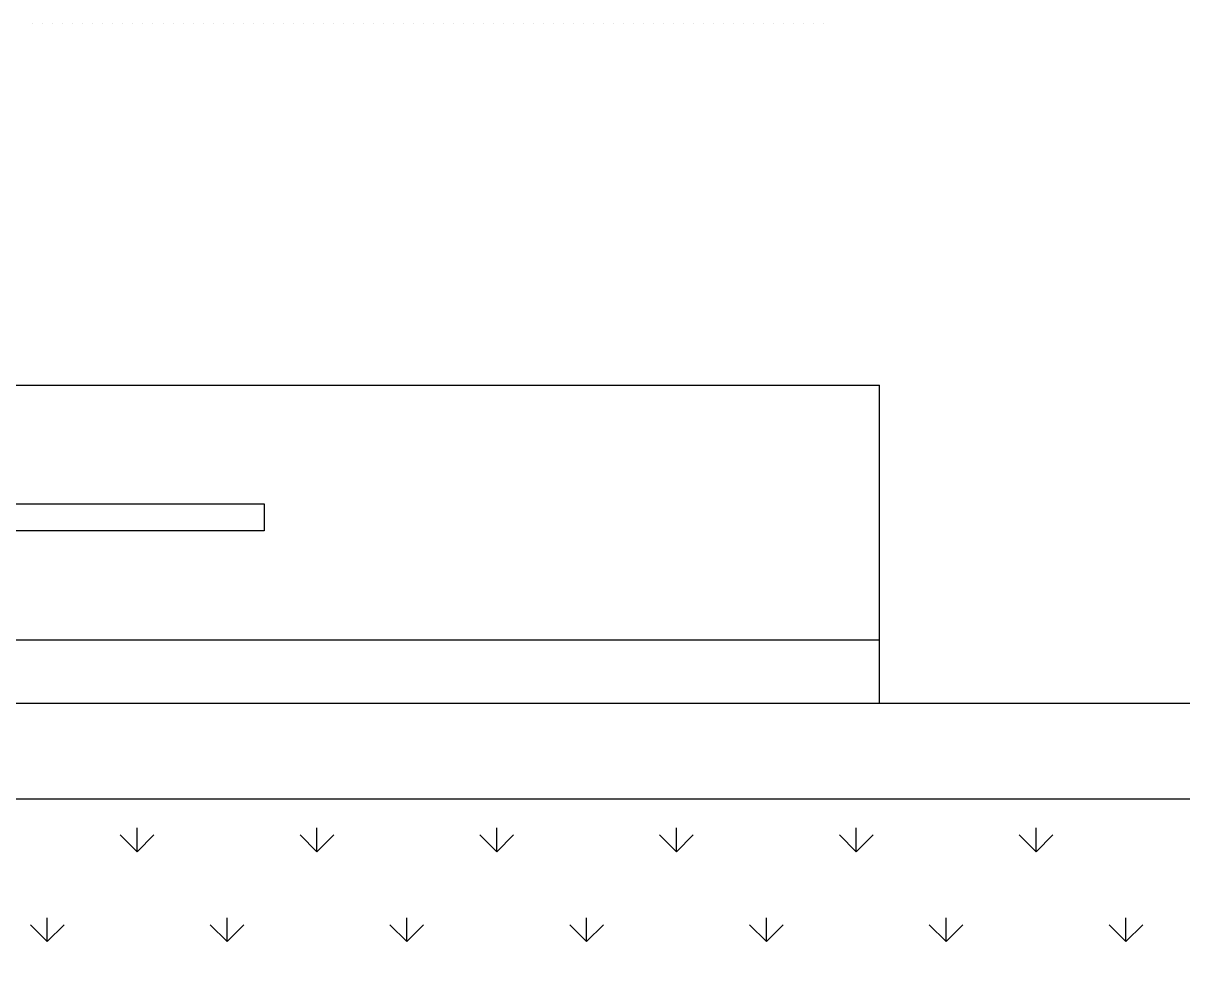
# Model space of a CAD drawing. Header units: millimetres. Extents: x -6300 to 1991, y -4770 to 4545.
# Drawn here: x -2069.8 to -1887.3, y -3688.1 to -3540.2 of the extents above; entities that cross this region are included whole.
import ezdxf

# ---------------------------------------------------------------- set-up
doc = ezdxf.new("R2010")
doc.units = ezdxf.units.MM
doc.header["$LTSCALE"] = 20
doc.header["$MEASUREMENT"] = 0
doc.linetypes.add('CONTINU', pattern=[0])
doc.layers.get('0').update_dxf_attribs({"linetype": 'CONTINUOUS'})
doc.layers.add('E-Lay-9', color=9, linetype='CONTINUOUS', lineweight=9)
doc.layers.add('HIDROSSANITÁRIO', color=8, linetype='CONTINUOUS')

# ---------------------------------------------------------------- blocks, each defined once
blk = doc.blocks.new('*X213')
at = {"color": 0}
for p, q in [((12.196875, 42.54375), (12.196875, 42.54375)), ((12.215625, 42.54375), (12.215625, 42.54375)), ((12.234375, 42.54375), (12.234375, 42.54375)), ((12.253125, 42.54375), (12.253125, 42.54375)), ((12.271875, 42.54375), (12.271875, 42.54375)), ((12.290625, 42.54375), (12.290625, 42.54375)), ((12.309375, 42.54375), (12.309375, 42.54375)), ((12.328125, 42.54375), (12.328125, 42.54375)), ((12.346875, 42.54375), (12.346875, 42.54375)), ((12.365625, 42.54375), (12.365625, 42.54375)), ((12.384375, 42.54375), (12.384375, 42.54375)), ((12.403125, 42.54375), (12.403125, 42.54375)), ((12.421875, 42.54375), (12.421875, 42.54375)), ((12.440625, 42.54375), (12.440625, 42.54375)), ((12.459375, 42.54375), (12.459375, 42.54375)), ((12.478125, 42.54375), (12.478125, 42.54375)), ((12.496875, 42.54375), (12.496875, 42.54375)), ((12.515625, 42.54375), (12.515625, 42.54375)), ((12.534375, 42.54375), (12.534375, 42.54375)), ((12.553125, 42.54375), (12.553125, 42.54375)), ((12.571875, 42.54375), (12.571875, 42.54375)), ((12.590625, 42.54375), (12.590625, 42.54375)), ((12.609375, 42.54375), (12.609375, 42.54375)), ((12.628125, 42.54375), (12.628125, 42.54375)), ((12.646875, 42.54375), (12.646875, 42.54375)), ((12.665625, 42.54375), (12.665625, 42.54375)), ((12.684375, 42.54375), (12.684375, 42.54375)), ((12.703125, 42.54375), (12.703125, 42.54375)), ((12.721875, 42.54375), (12.721875, 42.54375)), ((12.740625, 42.54375), (12.740625, 42.54375)), ((12.759375, 42.54375), (12.759375, 42.54375)), ((12.778125, 42.54375), (12.778125, 42.54375)), ((12.796875, 42.54375), (12.796875, 42.54375)), ((12.815625, 42.54375), (12.815625, 42.54375)), ((12.834375, 42.54375), (12.834375, 42.54375)), ((12.853125, 42.54375), (12.853125, 42.54375)), ((12.871875, 42.54375), (12.871875, 42.54375)), ((12.890625, 42.54375), (12.890625, 42.54375)), ((12.909375, 42.54375), (12.909375, 42.54375)), ((12.928125, 42.54375), (12.928125, 42.54375)), ((12.946875, 42.54375), (12.946875, 42.54375)), ((12.965625, 42.54375), (12.965625, 42.54375)), ((12.984375, 42.54375), (12.984375, 42.54375)), ((13.003125, 42.54375), (13.003125, 42.54375)), ((13.021875, 42.54375), (13.021875, 42.54375)), ((13.040625, 42.54375), (13.040625, 42.54375)), ((13.059375, 42.54375), (13.059375, 42.54375)), ((13.078125, 42.54375), (13.078125, 42.54375)), ((13.096875, 42.54375), (13.096875, 42.54375)), ((13.115625, 42.54375), (13.115625, 42.54375)), ((13.134375, 42.54375), (13.134375, 42.54375)), ((13.153125, 42.54375), (13.153125, 42.54375)), ((13.171875, 42.54375), (13.171875, 42.54375)), ((13.190625, 42.54375), (13.190625, 42.54375)), ((13.209375, 42.54375), (13.209375, 42.54375)), ((13.228125, 42.54375), (13.228125, 42.54375)), ((13.246875, 42.54375), (13.246875, 42.54375)), ((13.265625, 42.54375), (13.265625, 42.54375)), ((13.284375, 42.54375), (13.284375, 42.54375)), ((13.303125, 42.54375), (13.303125, 42.54375)), ((13.321875, 42.54375), (13.321875, 42.54375)), ((13.340625, 42.54375), (13.340625, 42.54375)), ((13.359375, 42.54375), (13.359375, 42.54375)), ((13.378125, 42.54375), (13.378125, 42.54375)), ((13.396875, 42.54375), (13.396875, 42.54375)), ((13.415625, 42.54375), (13.415625, 42.54375)), ((13.434375, 42.54375), (13.434375, 42.54375)), ((13.453125, 42.54375), (13.453125, 42.54375)), ((13.471875, 42.54375), (13.471875, 42.54375)), ((13.490625, 42.54375), (13.490625, 42.54375)), ((13.509375, 42.54375), (13.509375, 42.54375)), ((13.528125, 42.54375), (13.528125, 42.54375)), ((13.546875, 42.54375), (13.546875, 42.54375)), ((13.565625, 42.54375), (13.565625, 42.54375)), ((13.584375, 42.54375), (13.584375, 42.54375)), ((13.603125, 42.54375), (13.603125, 42.54375)), ((13.621875, 42.54375), (13.621875, 42.54375)), ((13.640625, 42.54375), (13.640625, 42.54375)), ((13.659375, 42.54375), (13.659375, 42.54375)), ((13.678125, 42.54375), (13.678125, 42.54375))]:
    blk.add_line(p, q, dxfattribs=at)
blk = doc.blocks.new('A$C7AFB675E')
at = {"layer": 'E-Lay-9', "color": 8, "xscale": -0.8400000000000034, "yscale": 0.8400000000000034, "zscale": 0.84, "rotation": 90}
blk.add_blockref('*X213', (39.2529, 11.908), dxfattribs=at)

msp = doc.modelspace()

# ---------------------------------------------------------------- hatches: boundary and pattern name
at = {"layer": 'HIDROSSANITÁRIO'}
h = msp.add_hatch(dxfattribs=at)
h.set_pattern_fill('GRASS', color=8, scale=20, style=0)
h.set_pattern_definition([(90, (-158294.171, -6555.51), (-14.1421356, 14.1421356), [3.75, -24.5342713]), (45, (-158294.171, -6555.51), (-14.1421356, 14.1421356), [3.75, -16.25]), (135, (-158294.171, -6555.51), (-14.1421356, -14.1421356), [3.75, -16.25])])
h.paths.add_polyline_path([(-2334.38, -3662.168), (-1379.708, -3662.168), (-1379.708, -3797.168), (-2334.38, -3797.168)])
h.paths.add_polyline_path([(-2015.157, -3765.39), (-2015.157, -3761.657), (-2016.585, -3761.942), (-2017.796, -3762.751)], flags=24)
h.paths.add_polyline_path([(-2015.157, -3765.39), (-2017.796, -3762.751), (-2018.605, -3763.962), (-2018.889, -3765.39)], flags=8)
h.paths.add_polyline_path([(-2015.157, -3765.39), (-2011.424, -3765.39), (-2011.709, -3766.818), (-2012.518, -3768.029)], flags=8)
h.paths.add_polyline_path([(-2015.157, -3765.39), (-2012.518, -3768.029), (-2013.729, -3768.838), (-2015.157, -3769.122)], flags=24)
edge = h.paths.add_edge_path(flags=16)
edge.add_line((-2015.157, -3772.855), (-2015.157, -3757.925))
edge = h.paths.add_edge_path(flags=16)
edge.add_arc((-2015.157, -3765.39), 3.732, 0, 360)
edge = h.paths.add_edge_path(flags=16)
edge.add_line((-2022.622, -3765.39), (-1987.51, -3765.39))
h.paths.add_polyline_path([(-2012.19, -3766.279), (-1983.882, -3766.279), (-1983.882, -3748.25), (-2012.19, -3748.25)], flags=24)
h.paths.add_polyline_path([(-2050.014, -3728.557), (-1942.429, -3728.557), (-1942.429, -3701.003), (-2050.014, -3701.003)], flags=24)
h.paths.add_polyline_path([(-2030.328, -3749.04), (-1962.115, -3749.04), (-1962.115, -3729.326), (-2030.328, -3729.326)], flags=24)
h.paths.add_polyline_path([(-1788.141, -3668.614), (-1748.112, -3668.614), (-1748.112, -3688.08), (-1788.141, -3688.08)], flags=16)
h.paths.add_polyline_path([(-1524.251, -3670.008), (-1484.222, -3670.008), (-1484.222, -3689.475), (-1524.251, -3689.475)], flags=16)
h.paths.add_polyline_path([(-1670.348, -3757.439), (-1670.348, -3717.856), (-1700.535, -3717.856), (-1700.535, -3757.439)], flags=24)
h.paths.add_polyline_path([(-1795.042, -3750.004), (-1795.042, -3710.421), (-1825.229, -3710.421), (-1825.229, -3750.004)], flags=24)

# ---------------------------------------------------------------- linework, layer by layer
at = {"layer": 'HIDROSSANITÁRIO', "color": 8, "linetype": 'CONTINU'}
for p, q in [((-2198.072, -3597.168), (-1935.072, -3597.168)), ((-1935.072, -3647.168), (-1935.072, -3597.168)), ((-2198.072, -3637.168), (-1935.072, -3637.168))]:
    msp.add_line(p, q, dxfattribs=at)
at = {"layer": 'HIDROSSANITÁRIO', "color": 8, "linetype": 'Continuous'}
for p, q in [((-2319.38, -3647.168), (-1868.841, -3647.168)), ((-2334.38, -3662.168), (-1868.841, -3662.168))]:
    msp.add_line(p, q, dxfattribs=at)
at = {"layer": 'HIDROSSANITÁRIO', "color": 8, "linetype": 'CONTINU'}
msp.add_lwpolyline([(-2031.868, -3615.793), (-2031.868, -3620.068), (-2193.538, -3620.068), (-2193.538, -3615.793)], close=True, dxfattribs=at)

# ---------------------------------------------------------------- block references
at = {"layer": 'HIDROSSANITÁRIO', "color": 8, "linetype": 'CONTINU', "xscale": 100, "yscale": 100, "zscale": 100, "rotation": 90.00000000000001}
msp.add_blockref('A$C7AFB675E', (-1901.984, -3891.844), dxfattribs=at)

doc.saveas('drawing.dxf')
